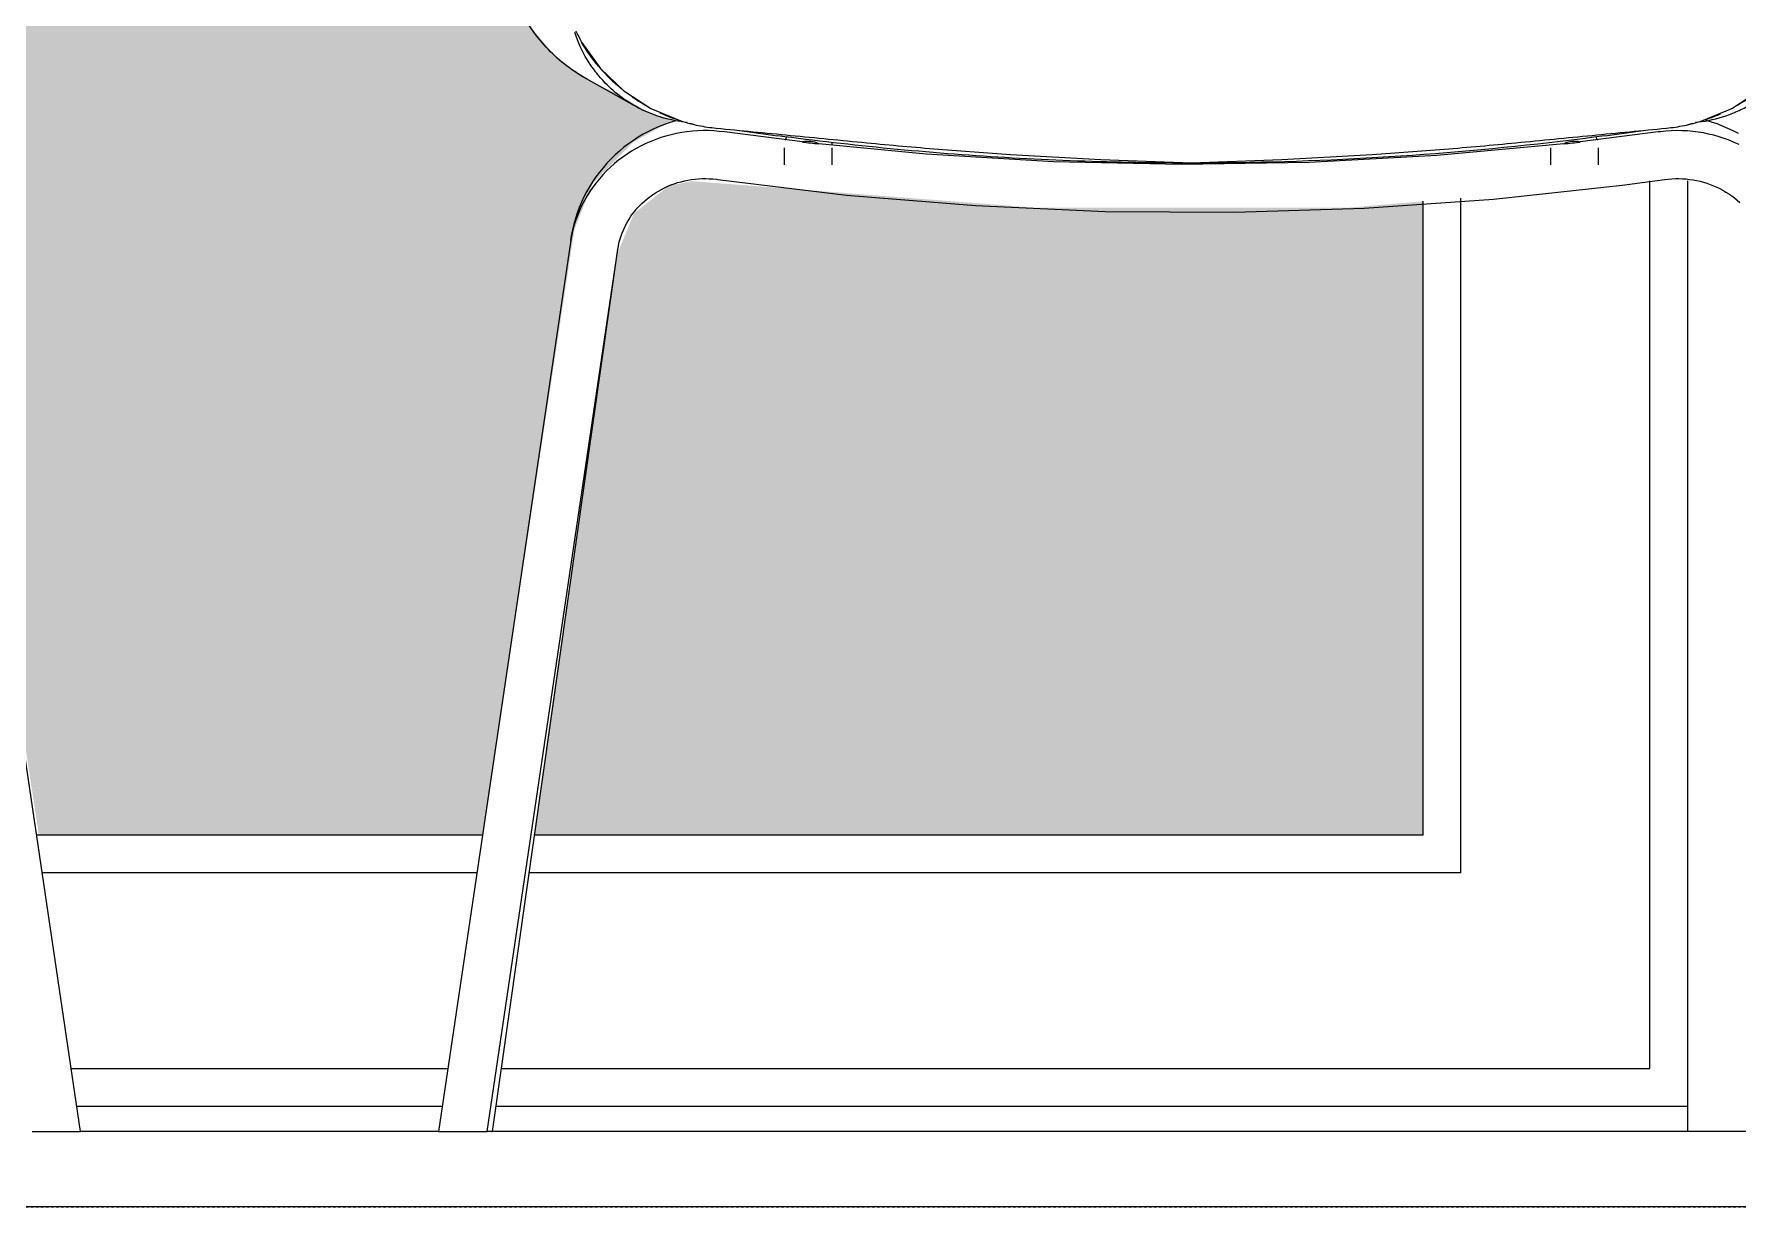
# Model space of a CAD drawing. Header units: millimetres. Extents: x -12186 to 152825, y -4386 to 9463.
# Drawn here: x 138580 to 139257, y 0 to 466 of the extents above; entities that cross this region are included whole.
import ezdxf

# ---------------------------------------------------------------- set-up
doc = ezdxf.new("R2010")
doc.units = ezdxf.units.MM
doc.linetypes.add('1000 Dashed', pattern=[2, 1, -1])
for name, color, linetype, lineweight in [('A-FLOR', 192, 'Continuous', 9), ('A-FLOR-LEVL', 51, 'Continuous', 5), ('A-GLAZ-CURT', 52, 'Continuous', 5), ('A-GLAZ-CWMG', 51, 'Continuous', 5), ('I-FURN', 30, 'Continuous', 5)]:
    doc.layers.add(name, color=color, linetype=linetype, lineweight=lineweight)

# ---------------------------------------------------------------- blocks, each defined once
blk = doc.blocks.new('Aluminium Double Door - Sheerclip15 - Glazed Panel-1437302-Section 4')
at = {"layer": 'A-GLAZ-CURT'}
h = blk.add_hatch(color=256, dxfattribs=at)
h.paths.add_polyline_path([(-21020.96, 132.6), (-21020.96, 401.66), (-21026.16, 401.22), (-21026.16, 132.6)])
h.paths.add_polyline_path([(-20915.96, 147.6), (-20879.76, 147.6), (-20914.32, 383.57), (-20915.96, 387.22), (-20915.96, 215.75)])
h.paths.add_polyline_path([(-20433.59, 147.6), (-20308.56, 147.6), (-20308.56, 399.31), (-20337.72, 396.84), (-20463.49, 396.84), (-20598.97, 407.33), (-20608.18, 405.42), (-20622, 394.43), (-20628.66, 378.15), (-20661.44, 147.6), (-20462.16, 147.6)])
h.paths.add_polyline_path([(-20837.25, 707.62), (-20838.65, 705.79), (-20838.5, 703.61), (-20839.9, 701.31), (-20839.76, 698.72), (-20835.07, 703.99), (-20836.68, 706.68)])
h.paths.add_polyline_path([(-20682.07, 147.6), (-20645.55, 388.21), (-20638.36, 406.34), (-20622.26, 422.78), (-20606.27, 431.74), (-20615.22, 434.25), (-20630.98, 443.2), (-20637.75, 446.3), (-20648.84, 453.5), (-20654.26, 458.37), (-20662.21, 467.71), (-20667.13, 475.34), (-20674.19, 495.7), (-20686.31, 544.48), (-20696.02, 595.09), (-20701.58, 631.95), (-20707.17, 690.87), (-20707.22, 705.21), (-20706.12, 705.21), (-20706.08, 708.1), (-20703.44, 708.1), (-20700.76, 710.32), (-20698.38, 710.32), (-20679.58, 710.32), (-20674.34, 758.81), (-20662.04, 863.2), (-20657.68, 881.6), (-20652.54, 889.39), (-20647.9, 891.52), (-20635.5, 892.14), (-20308.56, 892.14), (-20308.56, 2460), (-20915.96, 2460), (-20915.96, 892.14), (-20891.95, 891), (-20886.97, 887.44), (-20885.68, 885.95), (-20882.29, 877.63), (-20880.93, 873.28), (-20876.69, 842.76), (-20860.02, 710.32), (-20841.74, 710.32), (-20840.25, 710.42), (-20837.25, 707.62), (-20835.12, 708.1), (-20835.44, 669.07), (-20841.73, 617.2), (-20849.33, 572.28), (-20854.89, 544.48), (-20871.15, 482.82), (-20875.38, 473.31), (-20884.94, 460.42), (-20894.74, 451.88), (-20909.61, 443.01), (-20905.35, 446.31), (-20915.96, 438.91), (-20915.12, 420.12), (-20900.99, 403.42), (-20893.32, 378.22), (-20858.22, 147.6), (-20682.15, 147.6)])
h.paths.add_polyline_path([(-21577.25, 707.62), (-21578.65, 705.79), (-21578.5, 703.61), (-21579.9, 701.31), (-21579.76, 698.72), (-21575.07, 703.99), (-21576.71, 706.72)])
h.paths.add_polyline_path([(-21581.7, 147.6), (-21422.07, 147.6), (-21385.55, 388.21), (-21379.18, 405.42), (-21362.6, 422.61), (-21346.27, 431.74), (-21355.22, 434.25), (-21370.98, 443.2), (-21377.75, 446.3), (-21388.84, 453.5), (-21394.26, 458.37), (-21401.3, 466.29), (-21407.13, 475.34), (-21414.19, 495.7), (-21426.31, 544.48), (-21436.02, 595.09), (-21442.77, 642.51), (-21447.17, 690.87), (-21447.22, 705.21), (-21446.12, 705.21), (-21446.08, 708.1), (-21443.44, 708.1), (-21440.76, 710.32), (-21438.38, 710.32), (-21419.58, 710.32), (-21414.34, 758.81), (-21402.04, 863.2), (-21397.68, 881.6), (-21392.54, 889.39), (-21388.17, 891.48), (-21375.5, 892.14), (-21131.16, 892.14), (-21131.16, 2460), (-21738.56, 2460), (-21738.56, 892.14), (-21631.95, 891), (-21626.97, 887.44), (-21625.68, 885.95), (-21622.29, 877.63), (-21620.93, 873.28), (-21616.69, 842.76), (-21600.02, 710.32), (-21581.74, 710.32), (-21580.25, 710.42), (-21576.71, 707.75), (-21575.12, 708.1), (-21575.44, 669.07), (-21581.73, 617.2), (-21588.01, 578.92), (-21594.89, 544.48), (-21611.15, 482.82), (-21615.88, 472.54), (-21624.94, 460.42), (-21634.74, 451.88), (-21649.61, 443.01), (-21645.35, 446.31), (-21656.76, 438.91), (-21670.42, 432.88), (-21674.93, 430.62), (-21654.49, 419.41), (-21640.99, 403.42), (-21633.32, 378.22), (-21598.22, 147.6), (-21581.87, 147.6)])
h.paths.add_polyline_path([(-21633.86, 147.6), (-21619.76, 147.6), (-21654.32, 383.57), (-21661.27, 397.08), (-21676.72, 406.72), (-21693.58, 407.89), (-21738.56, 402.66), (-21738.56, 147.6)])
h.paths.add_polyline_path([(-21401.44, 147.6), (-21131.16, 147.6), (-21131.16, 396.84), (-21203.49, 396.84), (-21338.97, 407.33), (-21348.18, 405.42), (-21362, 394.43), (-21368.66, 378.15), (-21400.18, 156.47)])
h.paths.add_polyline_path([(-20548.62, 422.15), (-20552.83, 423.13), (-20550.64, 422.37), (-20548.75, 422.16)])
h.paths.add_polyline_path([(-21288.62, 422.15), (-21292.83, 423.13), (-21290.64, 422.37), (-21288.75, 422.16)])
h.paths.add_polyline_path([(-20682.78, 689.39), (-20681.68, 690.31), (-20682.67, 689.71)])
h.paths.add_polyline_path([(-20685.07, 687.85), (-20684.41, 689.64), (-20686.28, 689.14), (-20685.37, 688.17)])
h.paths.add_polyline_path([(-20691.55, 690.92), (-20692.61, 690.87), (-20691.59, 690.87)])
h.paths.add_polyline_path([(-20686.9, 682.39), (-20685.69, 687.04), (-20686.85, 687.4), (-20687.52, 688.17), (-20687.94, 689.32), (-20689.17, 689.71), (-20689.2, 692.28), (-20691.45, 689.71), (-20691.25, 687.28), (-20687.07, 682.59)])
h.paths.add_polyline_path([(-21422.78, 689.39), (-21421.68, 690.31), (-21422.67, 689.71)])
h.paths.add_polyline_path([(-21425.07, 687.85), (-21424.41, 689.64), (-21426.28, 689.14), (-21425.37, 688.17)])
h.paths.add_polyline_path([(-21431.55, 690.92), (-21432.61, 690.87), (-21431.59, 690.87)])
h.paths.add_polyline_path([(-21426.9, 682.39), (-21425.69, 687.04), (-21426.85, 687.4), (-21427.52, 688.17), (-21427.94, 689.32), (-21429.17, 689.71), (-21429.2, 692.28), (-21431.45, 689.71), (-21431.25, 687.28), (-21427.07, 682.59)])
h.paths.add_polyline_path([(-20849.46, 693.87), (-20847.7, 694.86), (-20849.25, 695.98), (-20849.36, 694.86)])
h.paths.add_polyline_path([(-20854.07, 690.05), (-20856.9, 688.52), (-20855.93, 688.07), (-20854.19, 689.93)])
h.paths.add_polyline_path([(-20854.31, 682.39), (-20848.47, 690.45), (-20849.46, 690.55), (-20852.07, 692.15), (-20852, 688.17), (-20853.68, 688.17), (-20854.72, 687.5), (-20855.32, 686.78), (-20854.36, 684.05)])
h.paths.add_polyline_path([(-21589.46, 693.87), (-21587.7, 694.86), (-21589.25, 695.98), (-21589.36, 694.86)])
h.paths.add_polyline_path([(-21594.07, 690.05), (-21597.15, 688.74), (-21595.83, 688.17), (-21594.19, 689.93)])
h.paths.add_polyline_path([(-21594.31, 682.39), (-21588.47, 690.45), (-21589.46, 690.55), (-21592.07, 692.15), (-21592, 688.17), (-21593.68, 688.17), (-21594.72, 687.5), (-21595.32, 686.78), (-21594.36, 684.05)])
h.paths.add_polyline_path([(-21598.42, 689.39), (-21599.75, 690.05), (-21598.77, 689.41)])
h.paths.add_polyline_path([(-20858.42, 689.39), (-20859.75, 690.05), (-20858.77, 689.41)])
h.paths.add_polyline_path([(-20694.89, 691.36), (-20693.86, 693.87), (-20695.12, 693.83), (-20694.97, 692.32)])
h.paths.add_polyline_path([(-21434.89, 691.36), (-21433.86, 693.87), (-21435.12, 693.83), (-21435.08, 693.4)])
h.paths.add_polyline_path([(-20846.32, 691.36), (-20846.38, 694.86), (-20847.38, 693.83), (-20846.73, 692.32)])
h.paths.add_polyline_path([(-21586.32, 691.36), (-21586.38, 694.86), (-21587.38, 693.83), (-21586.73, 692.32)])
h.paths.add_polyline_path([(-21433.82, 693.83), (-21431.85, 694.91), (-21432.72, 697.44), (-21433.82, 693.84)])
h.paths.add_polyline_path([(-20693.82, 693.83), (-20691.85, 694.91), (-20692.72, 697.44), (-20693.81, 693.87)])
h.paths.add_polyline_path([(-20685.73, 694.86), (-20687.79, 695.61), (-20686.87, 694.88), (-20686.28, 694.87)])
h.paths.add_polyline_path([(-21425.73, 694.86), (-21427.16, 695.98), (-21426.87, 694.88), (-21426.59, 694.87)])
h.paths.add_polyline_path([(-20855.48, 694.86), (-20854.04, 695.98), (-20854.92, 695.48), (-20855.44, 694.91)])
h.paths.add_polyline_path([(-21595.48, 694.86), (-21594.04, 695.98), (-21594.92, 695.48), (-21595.44, 694.91)])
h.paths.add_polyline_path([(-20700.7, 697.89), (-20702.81, 706.91), (-20704.52, 706.68), (-20705.93, 703.75), (-20701.37, 698.64)])
h.paths.add_polyline_path([(-21440.7, 697.89), (-21442.81, 706.91), (-21444.52, 706.68), (-21445.93, 703.75), (-21441.37, 698.64)])
h.paths.add_polyline_path([(-21584.3, 699.89), (-21583.86, 701.72), (-21584.95, 701.31)])
h.paths.add_polyline_path([(-21585.45, 698.51), (-21584.3, 699.89), (-21586.32, 701.76), (-21584.3, 703.1), (-21585.61, 703.78), (-21587.7, 703.61), (-21592.04, 698.72), (-21587.96, 699.71), (-21585.9, 698.72)])
h.paths.add_polyline_path([(-20844.3, 699.89), (-20843.86, 701.72), (-20844.95, 701.31)])
h.paths.add_polyline_path([(-20845.45, 698.51), (-20844.3, 699.89), (-20846.32, 701.76), (-20844.3, 703.1), (-20845.61, 703.78), (-20847.7, 703.61), (-20852.04, 698.72), (-20847.96, 699.71), (-20845.9, 698.72)])
h.paths.add_polyline_path([(-21435.75, 698.51), (-21432.64, 699.53), (-21430.22, 699.91), (-21434.89, 705.17), (-21437.21, 703.82), (-21437.21, 700.35), (-21435.92, 698.72)])
h.paths.add_polyline_path([(-20695.75, 698.51), (-20692.64, 699.53), (-20690.24, 699.94), (-20694.89, 705.17), (-20697.21, 703.82), (-20697.21, 700.35), (-20695.92, 698.72)])
h.paths.add_polyline_path([(-20696.86, 699.94), (-20694.82, 701.72), (-20694.32, 701.06), (-20695.75, 700.43)])
h.paths.add_polyline_path([(-21436.86, 699.94), (-21434.82, 701.72), (-21434.32, 701.06), (-21435.75, 700.43)])
h.paths.add_polyline_path([(-21026.16, 892.14), (-21020.96, 892.14), (-21020.96, 2475), (-21026.16, 2475), (-21026.16, 974.44)])
for p, q in [((-20218.56, 55), (-20218.56, 407.49)), ((-20308.56, 147.6), (-20308.56, 399.31)), ((-20293.56, 132.6), (-20293.56, 400.59)), ((-20681.89, 147.6), (-20859.32, 147.6)), ((-20308.56, 147.6), (-20661.69, 147.6)), ((-20684.11, 132.6), (-20857.09, 132.6)), ((-20293.56, 132.6), (-20663.82, 132.6)), ((-20845.58, 55), (-20695.62, 55)), ((-20674.84, 55), (-20218.56, 55))]:
    blk.add_line(p, q, dxfattribs=at)
blk = doc.blocks.new('Coalesse_Bindu_LowBackGuestChair - FABRIC-V509-Section 4')
at = {"layer": 'I-FURN'}
for p, q in [((-20621.42, 437.08), (-20640.79, 447.93)), ((-20212.62, 407.98), (-20211.22, 408.15)), ((-20621.51, 395.51), (-20620.64, 396.53))]:
    blk.add_line(p, q, dxfattribs=at)
at = {"layer": 'I-FURN', "flags": 128}
for points in [[(-20605.35, 431.32), (-20607.58, 430.64), (-20609.78, 429.87), (-20611.94, 429.02), (-20614.07, 428.09), (-20616.16, 427.06), (-20618.21, 425.96), (-20620.21, 424.78), (-20622.16, 423.52), (-20624.07, 422.18), (-20625.91, 420.77), (-20627.7, 419.28), (-20629.42, 417.73), (-20631.09, 416.11), (-20632.68, 414.42), (-20634.21, 412.67), (-20635.66, 410.87), (-20637.05, 409), (-20638.35, 407.08), (-20639.58, 405.12), (-20640.72, 403.1), (-20641.79, 401.04), (-20642.77, 398.94), (-20643.66, 396.8), (-20644.47, 394.63), (-20645.19, 392.43), (-20645.82, 390.2), (-20646.35, 387.95), (-20646.8, 385.67), (-20647.09, 383.82)], [(-20183.38, 426.18), (-20185.44, 427.27), (-20187.54, 428.27), (-20189.67, 429.19), (-20191.84, 430.03), (-20194.05, 430.78), (-20196.22, 431.42)], [(-20607.23, 405.81), (-20605.92, 406.29), (-20605.06, 406.57)], [(-20590.61, 408.2), (-20589.21, 408.06), (-20588.58, 407.98)], [(-20588.58, 407.98), (-20537.53, 401.81), (-20486.26, 397.59), (-20434.86, 395.32), (-20383.4, 394.99), (-20331.96, 396.62), (-20280.64, 400.2), (-20229.51, 405.72), (-20212.62, 407.98)], [(-20195.88, 406.49), (-20194.55, 406.03), (-20193.25, 405.52)], [(-20641.6, 399.64), (-20642.56, 397.78), (-20643.45, 395.88), (-20644.26, 393.95), (-20644.98, 391.99), (-20645.63, 390), (-20646.19, 387.98), (-20646.66, 385.95), (-20647.05, 383.9)]]:
    blk.add_lwpolyline(points, dxfattribs=at)
at = {"layer": 'I-FURN'}
for points, knots in [([(-20640.78, 447.93), (-20642.47, 448.87), (-20645.94, 451.02), (-20649.21, 453.5), (-20650.87, 454.89)], [-0.7910146, -0.7910146, -0.7910146, -0.7910146, -0.7, -0.6, -0.6, -0.6, -0.6]), ([(-20614.22, 433.74), (-20614.66, 433.91), (-20616.42, 434.59), (-20619.91, 436.17), (-20622.81, 437.85), (-20624.42, 438.9)], [-0.8, -0.8, -0.8, -0.8, -0.775, -0.7, -0.6, -0.6, -0.6, -0.6])]:
    blk.add_open_spline(points, degree=3, knots=knots, dxfattribs=at)
blk.add_open_spline([(-20186.97, 433.75), (-20185.2, 434.41), (-20181.7, 435.94), (-20178.37, 437.86), (-20176.76, 438.91)], degree=3, dxfattribs=at)
blk = doc.blocks.new('Coalesse_Bindu_LowBackGuestChair - FABRIC-V517-Section 4')
at = {"layer": 'I-FURN'}
blk.add_line((-20841.69, 30), (-20894.01, 382.98), dxfattribs=at)
at = {"layer": 'I-FURN', "flags": 128}
blk.add_lwpolyline([(-20860.94, 30), (-20860.55, 30), (-20859.63, 30), (-20858.22, 30), (-20856.41, 30), (-20854.31, 30), (-20852.03, 30), (-20849.71, 30), (-20847.49, 30), (-20845.49, 30), (-20843.82, 30), (-20842.59, 30), (-20841.87, 30), (-20841.7, 30)], dxfattribs=at)
blk = doc.blocks.new('Coalesse_Bindu_LowBackGuestChair - FABRIC-V518-Section 4')
at = {"layer": 'I-FURN'}
for p, q in [((-20621.42, 437.08), (-20640.79, 447.93)), ((-20605.07, 431.79), (-20605.95, 432.09)), ((-20600.75, 430.56), (-20603.17, 430.92)), ((-20597.72, 429.72), (-20599.63, 430.17)), ((-20555.05, 422.88), (-20585.94, 426.84)), ((-20215.26, 426.84), (-20246.16, 422.88)), ((-20201.58, 430.17), (-20203.48, 429.72)), ((-20198.03, 430.92), (-20200.45, 430.56)), ((-20195.25, 432.09), (-20196.89, 431.53)), ((-20562.31, 420.56), (-20562.31, 413.81)), ((-20543.26, 413.79), (-20543.26, 420.56)), ((-20257.95, 420.56), (-20257.95, 413.79)), ((-20238.9, 413.81), (-20238.9, 420.56)), ((-20647.19, 382.98), (-20699.51, 30)), ((-20680.26, 30), (-20628.35, 380.18)), ((-20678.16, 30), (-20628.35, 380.32)), ((-20680.27, 30), (-20680.26, 30)), ((-20678.39, 30), (-20678.16, 30))]:
    blk.add_line(p, q, dxfattribs=at)
at = {"layer": 'I-FURN', "flags": 128}
for points in [[(-20642.72, 462.47), (-20635.22, 452.06), (-20625.95, 443.2), (-20615.22, 436.17), (-20603.38, 431.23)], [(-20197.83, 431.23), (-20185.99, 436.17), (-20175.25, 443.2), (-20165.98, 452.06), (-20158.49, 462.47)], [(-20585.94, 426.84), (-20588.06, 427.1), (-20590.19, 427.27), (-20592.33, 427.37), (-20594.47, 427.38), (-20596.61, 427.31), (-20598.74, 427.17), (-20600.87, 426.94), (-20602.98, 426.63), (-20605.08, 426.24), (-20607.17, 425.77), (-20609.23, 425.22), (-20611.27, 424.59), (-20613.29, 423.89), (-20615.27, 423.11), (-20617.22, 422.25), (-20619.13, 421.32), (-20621.01, 420.32), (-20622.84, 419.24), (-20624.63, 418.1), (-20626.37, 416.89), (-20628.06, 415.61), (-20629.7, 414.27), (-20631.28, 412.86), (-20632.8, 411.4), (-20634.26, 409.87), (-20635.65, 408.29), (-20636.98, 406.66), (-20638.24, 404.98), (-20639.44, 403.24), (-20640.55, 401.46), (-20641.6, 399.64), (-20642.56, 397.78), (-20643.45, 395.88), (-20644.26, 393.95), (-20644.98, 391.99), (-20645.63, 390), (-20646.19, 387.98), (-20646.66, 385.95), (-20647.05, 383.9), (-20647.19, 382.98)], [(-20605.35, 431.32), (-20607.58, 430.64), (-20609.78, 429.87), (-20611.94, 429.02), (-20614.07, 428.09), (-20616.16, 427.06), (-20618.21, 425.96), (-20620.21, 424.78), (-20622.16, 423.52), (-20624.07, 422.18), (-20625.91, 420.77), (-20627.7, 419.28), (-20629.42, 417.73), (-20631.09, 416.11), (-20632.68, 414.42), (-20634.21, 412.67), (-20635.66, 410.87), (-20637.05, 409), (-20638.35, 407.08), (-20639.58, 405.12), (-20640.72, 403.1), (-20641.79, 401.04), (-20642.77, 398.94), (-20643.66, 396.8), (-20644.47, 394.63), (-20645.19, 392.43), (-20645.82, 390.2), (-20646.35, 387.95), (-20646.8, 385.67), (-20647.09, 383.82)], [(-20183.13, 421.85), (-20185.06, 422.73), (-20187.03, 423.55), (-20189.03, 424.29), (-20191.06, 424.95), (-20193.12, 425.53), (-20195.19, 426.04), (-20197.28, 426.46), (-20199.39, 426.81), (-20201.52, 427.07), (-20203.65, 427.26), (-20205.78, 427.36), (-20207.92, 427.38), (-20210.06, 427.33), (-20212.19, 427.19), (-20214.32, 426.97), (-20215.26, 426.84)], [(-20183.38, 426.18), (-20185.44, 427.27), (-20187.54, 428.27), (-20189.67, 429.19), (-20191.84, 430.03), (-20194.05, 430.78), (-20196.22, 431.42)], [(-20252.68, 422.14), (-20303.18, 417.49), (-20353.83, 414.75), (-20404.57, 413.94), (-20455.29, 415.05), (-20505.93, 418.09), (-20548.53, 422.14)], [(-20472.38, 417.92), (-20436.51, 415.92), (-20400.6, 414.62)], [(-20400.6, 414.62), (-20364.7, 415.92), (-20328.83, 417.92)], [(-20628.35, 380.18), (-20628.13, 381.45), (-20627.87, 382.71), (-20627.54, 383.97), (-20627.17, 385.2), (-20626.74, 386.43), (-20626.26, 387.64), (-20625.73, 388.83), (-20625.15, 390), (-20624.52, 391.16), (-20623.84, 392.28), (-20623.11, 393.39), (-20622.33, 394.46), (-20621.51, 395.51), (-20620.64, 396.53), (-20619.73, 397.52), (-20618.77, 398.47), (-20617.78, 399.39), (-20616.74, 400.27), (-20615.67, 401.11), (-20614.56, 401.91), (-20613.41, 402.67), (-20612.24, 403.39), (-20611.03, 404.06), (-20609.79, 404.69), (-20608.52, 405.27), (-20607.23, 405.81), (-20605.92, 406.29), (-20604.59, 406.73), (-20603.23, 407.11), (-20601.86, 407.44), (-20600.48, 407.73), (-20599.09, 407.95), (-20597.68, 408.13), (-20596.27, 408.25), (-20594.86, 408.32), (-20593.44, 408.34), (-20592.03, 408.3), (-20590.61, 408.2), (-20589.21, 408.06), (-20588.58, 407.98)], [(-20588.58, 407.98), (-20537.53, 401.81), (-20486.26, 397.59), (-20434.86, 395.32), (-20383.4, 394.99), (-20331.96, 396.62), (-20280.64, 400.2), (-20229.51, 405.72), (-20212.62, 407.98)], [(-20212.62, 407.98), (-20211.22, 408.15), (-20209.81, 408.26), (-20208.39, 408.32), (-20206.98, 408.33), (-20205.56, 408.29), (-20204.15, 408.19), (-20202.74, 408.04), (-20201.34, 407.83), (-20199.95, 407.58), (-20198.58, 407.27), (-20197.22, 406.9), (-20195.88, 406.49), (-20194.55, 406.03), (-20193.25, 405.52), (-20191.97, 404.96), (-20190.72, 404.35), (-20189.5, 403.7), (-20188.31, 403), (-20187.15, 402.26), (-20186.02, 401.47), (-20184.94, 400.65), (-20183.88, 399.78), (-20182.87, 398.88)], [(-20699.5, 30), (-20699.33, 30), (-20698.61, 30), (-20697.38, 30), (-20695.72, 30), (-20693.72, 30), (-20691.49, 30), (-20689.17, 30), (-20686.89, 30), (-20684.79, 30), (-20682.98, 30), (-20681.58, 30), (-20680.65, 30), (-20680.27, 30)]]:
    blk.add_lwpolyline(points, dxfattribs=at)
at = {"layer": 'I-FURN'}
for centre, major_axis, ratio, start_param, end_param in [((-20302.69, 1639.09), (1017.81, 785.58), 0.923159, 3.869543, 3.881985), ((-20498.51, 1639.09), (-1017.81, 785.58), 0.923159, 2.401201, 2.413643), ((-20552.78, 413.6), (9.53, 0), 0.999808, 1.110694, 1.808306), ((-20355.07, 2182.38), (1771.18, 0), 0.999808, 4.599261, 4.602892), ((-20248.42, 413.6), (9.53, 0), 0.999808, 1.333287, 2.030898), ((-20446.13, 2182.38), (1771.18, 0), 0.999808, 4.821886, 4.825517)]:
    blk.add_ellipse(centre, major_axis=major_axis, ratio=ratio, start_param=start_param, end_param=end_param, dxfattribs=at)
for points, knots in [([(-20640.28, 447.65), (-20642.14, 448.67), (-20649.42, 453.13), (-20662.3, 465.01), (-20669.59, 479.14), (-20672.01, 487.83)], [-0.8, -0.8, -0.8, -0.8, -0.7, -0.4, 0, 0, 0, 0]), ([(-20603.28, 430.99), (-20606.11, 431.38), (-20610.25, 432.3), (-20615.54, 434.2), (-20620.78, 436.57), (-20626.9, 440.34), (-20632.79, 445.47), (-20637.25, 450.67), (-20641.71, 457.18), (-20644.15, 462.5), (-20645.43, 466.29)], [-1, -1, -1, -1, -0.85, -0.775, -0.7, -0.55, -0.4, -0.3, -0.2, 0, 0, 0, 0]), ([(-20197.92, 430.99), (-20194.14, 431.51), (-20188.7, 432.88), (-20181.7, 435.94), (-20177.12, 438.58), (-20173.22, 441.39), (-20169.86, 444.24), (-20166.81, 447.32), (-20163.97, 450.72), (-20161.41, 454.35), (-20158.47, 459.38), (-20156.73, 463.45), (-20155.77, 466.29)], [0, 0, 0, 0, 0.2, 0.3, 0.4, 0.475, 0.55, 0.625, 0.7, 0.775, 0.85, 1, 1, 1, 1]), ([(-20236.37, 425.34), (-20259.87, 422.19), (-20307.96, 417.18), (-20388.15, 413.62), (-20475, 415.55), (-20535.44, 421.4), (-20564.83, 425.34)], [0, 0, 0, 0, 0.222222, 0.444444, 0.722222, 1, 1, 1, 1]), ([(-20561.83, 423.54), (-20561.74, 423.82), (-20561.56, 424.3), (-20561.34, 424.75), (-20561.25, 424.94)], [-0.8084986, -0.8084986, -0.8084986, -0.8084986, -0.75, -0.7083333, -0.7083333, -0.7083333, -0.7083333]), ([(-20239.96, 424.94), (-20239.86, 424.75), (-20239.65, 424.3), (-20239.47, 423.82), (-20239.37, 423.54)], [-0.2916667, -0.2916667, -0.2916667, -0.2916667, -0.25, -0.1915014, -0.1915014, -0.1915014, -0.1915014])]:
    blk.add_open_spline(points, degree=3, knots=knots, dxfattribs=at)
for points in [[(-20645.11, 466.9), (-20644.68, 466.17), (-20643.86, 464.71), (-20643.09, 463.22), (-20642.72, 462.47)], [(-20635.87, 452.81), (-20638.41, 455.82), (-20640.7, 459.05), (-20642.72, 462.47)], [(-20626.83, 443.9), (-20629.97, 446.48), (-20632.89, 449.34), (-20635.56, 452.45)], [(-20616.85, 437.06), (-20618.82, 438.18), (-20620.75, 439.4), (-20622.62, 440.71)], [(-20178.58, 440.71), (-20180.45, 439.4), (-20182.38, 438.18), (-20184.36, 437.06)], [(-20605.95, 432.09), (-20607.83, 432.76), (-20609.69, 433.52), (-20611.51, 434.35)], [(-20190.59, 433.95), (-20192.12, 433.27), (-20193.68, 432.65), (-20195.25, 432.09)], [(-20603.38, 431.23), (-20601.08, 430.51), (-20596.41, 429.31), (-20591.66, 428.6), (-20589.27, 428.37)], [(-20589.27, 428.37), (-20579.54, 427.43), (-20559.85, 425.51), (-20539.7, 423.55), (-20529.51, 422.56)], [(-20271.7, 422.56), (-20261.51, 423.55), (-20241.36, 425.51), (-20221.67, 427.43), (-20211.94, 428.37)], [(-20211.94, 428.37), (-20209.55, 428.6), (-20204.79, 429.31), (-20200.12, 430.51), (-20197.83, 431.23)], [(-20543.52, 422.8), (-20543.43, 422.42), (-20543.36, 422.03), (-20543.32, 421.63)], [(-20529.51, 422.56), (-20520.05, 421.65), (-20501.08, 419.95), (-20481.97, 418.54), (-20472.38, 417.92)], [(-20328.83, 417.92), (-20319.24, 418.54), (-20300.13, 419.95), (-20281.15, 421.65), (-20271.7, 422.56)]]:
    blk.add_open_spline(points, degree=3, dxfattribs=at)
blk = doc.blocks.new('Rectangular Mullion - Rectangular Mullion 1-1416746-Section 4')
at = {"layer": 'A-GLAZ-CWMG'}
for p, q in [((-20843.36, 40), (-20697.85, 40)), ((-20676.97, 40), (-20203.56, 40)), ((-20203.56, 40), (-20203.56, 30))]:
    blk.add_line(p, q, dxfattribs=at)
blk = doc.blocks.new('Rectangular Mullion - Rectangular Mullion 1-V558-Section 4')
at = {"layer": 'A-GLAZ-CWMG'}
blk.add_line((-20203.56, 407.48), (-20203.56, 30), dxfattribs=at)

msp = doc.modelspace()

# ---------------------------------------------------------------- linework, layer by layer
at = {"layer": 'A-FLOR'}
for p, q in [((138740.94, 30), (138598.39, 30)), ((139319.33, 30), (138760, 30)), ((142646.71, 0), (131735.71, 0))]:
    msp.add_line(p, q, dxfattribs=at)
at = {"layer": 'A-FLOR-LEVL', "linetype": '1000 Dashed'}
msp.add_line((123226.87, 0), (152025.23, 0), dxfattribs=at)

# ---------------------------------------------------------------- block references
at = {"layer": 'A-GLAZ-CURT'}
msp.add_blockref('Aluminium Double Door - Sheerclip15 - Glazed Panel-1437302-Section 4', (159440.27, 0), dxfattribs=at)
at = {"layer": 'A-GLAZ-CWMG'}
for name in ['Rectangular Mullion - Rectangular Mullion 1-V558-Section 4', 'Rectangular Mullion - Rectangular Mullion 1-1416746-Section 4']:
    msp.add_blockref(name, (159440.27, 0), dxfattribs=at)
at = {"layer": 'I-FURN'}
for name in ['Coalesse_Bindu_LowBackGuestChair - FABRIC-V517-Section 4', 'Coalesse_Bindu_LowBackGuestChair - FABRIC-V518-Section 4', 'Coalesse_Bindu_LowBackGuestChair - FABRIC-V509-Section 4']:
    msp.add_blockref(name, (159440.27, 0), dxfattribs=at)

doc.saveas('drawing.dxf')
